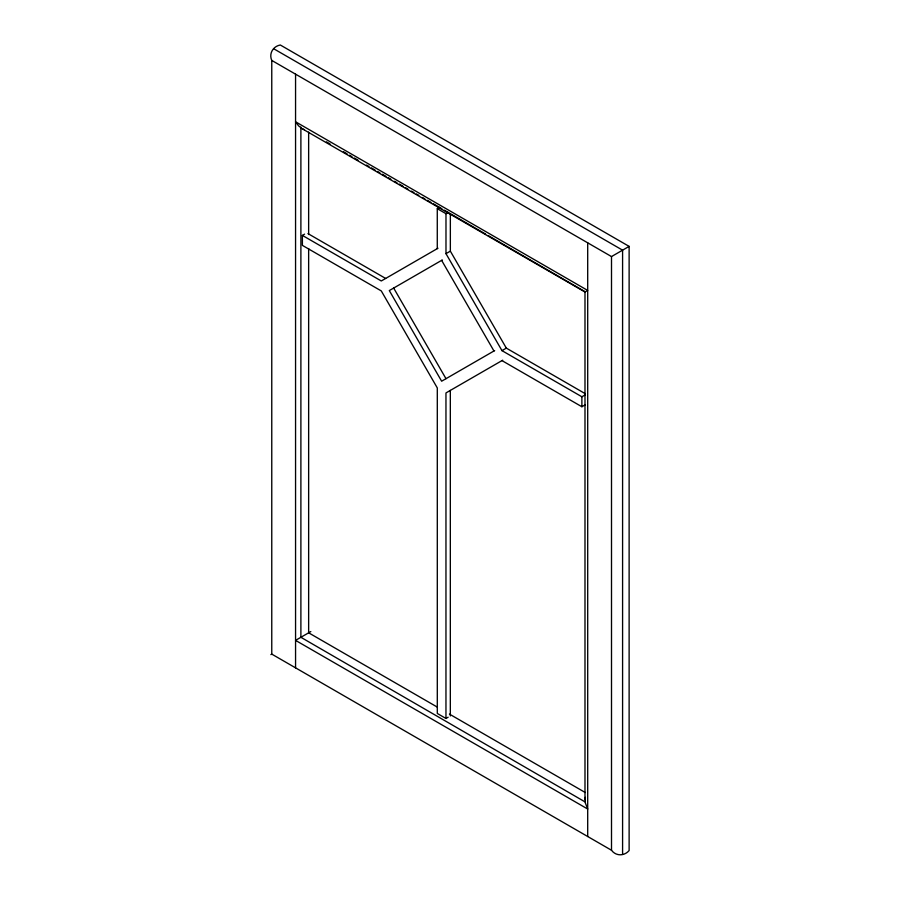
<?xml version="1.0" encoding="UTF-8"?>
<svg xmlns="http://www.w3.org/2000/svg" width="900" height="900" viewBox="0 0 900 900"><rect width="100%" height="100%" fill="white"/><g stroke="black" fill="none" stroke-linecap="round" stroke-linejoin="round"><path stroke-width="1.35" d="M310.826 631.564L295.56 640.373L587.7 809.033L585.304 802.867L585.304 797.332M271.766 654.109L611.505 850.252C615.803 856.204 624.24 856.316 629.123 850.567L629.123 246.386L280.305 45C272.88 46.361 268.762 53.719 271.766 60.424L271.766 654.109L270.877 654.626M448.144 717.21L445.961 718.47L437.299 713.464L437.299 387.934L381.296 290.936L302.389 245.374L302.389 235.406L304.571 234.146M437.276 248.636L437.276 208.665L439.459 207.405M437.276 208.665L445.984 213.694L448.166 212.434M437.985 248.231L381.296 280.969L302.389 235.406M585.158 394.886L581.884 396.776L501.975 350.64L445.984 253.665L450.349 251.145L450.349 213.93M442.339 259.954L389.306 290.576L441.63 381.206L494.662 350.584M271.766 60.424L611.505 256.567L629.123 246.386M584.989 292.005L587.7 290.441L295.56 121.781L298.564 125.831L302.108 128.689L584.989 292.005L584.989 799.92M501.975 350.64L506.329 348.12L585.034 393.559M502.684 360.202L445.961 392.94L445.961 718.47M501.975 360.608L581.884 406.744L585.158 404.854M304.504 129.701L302.108 128.689M273.757 48.78L622.586 250.166L622.586 854.347M307.957 233.595L385.65 278.449M437.254 707.074L308.644 632.812L308.644 248.546M449.392 714.071L585.281 792.529M326.419 141.862L330.064 143.977M343.44 151.718L347.085 153.833M349.515 155.239L351.945 156.645M354.375 158.051L358.02 160.166M366.536 165.094L368.966 166.5M371.396 167.906L375.041 170.021M377.471 171.428L379.901 172.845M382.331 174.251L385.976 176.355M388.406 177.773L390.836 179.179M394.481 181.294L396.911 182.7M399.353 184.106L402.998 186.221M405.428 187.627L407.858 189.034M411.502 191.149L413.933 192.555M416.363 193.961L418.793 195.368M422.438 197.482L424.868 198.889M427.298 200.295L430.954 202.41M433.384 203.816L441.889 208.744M444.319 210.161L485.64 234.09M488.07 235.507L585.304 291.825M585.304 802.046L300.892 637.29L300.892 127.08M450.349 251.145L506.329 348.12M441.63 260.37L493.954 350.989M393.671 288.056L445.995 378.686M611.505 256.567L611.505 850.252M587.7 242.82L587.7 836.516M581.884 396.776L581.884 406.744M450.326 390.42L450.326 715.95M445.984 213.694L445.984 253.665M308.644 132.142L308.644 234.518M295.56 74.16L295.56 667.856"/></g></svg>
